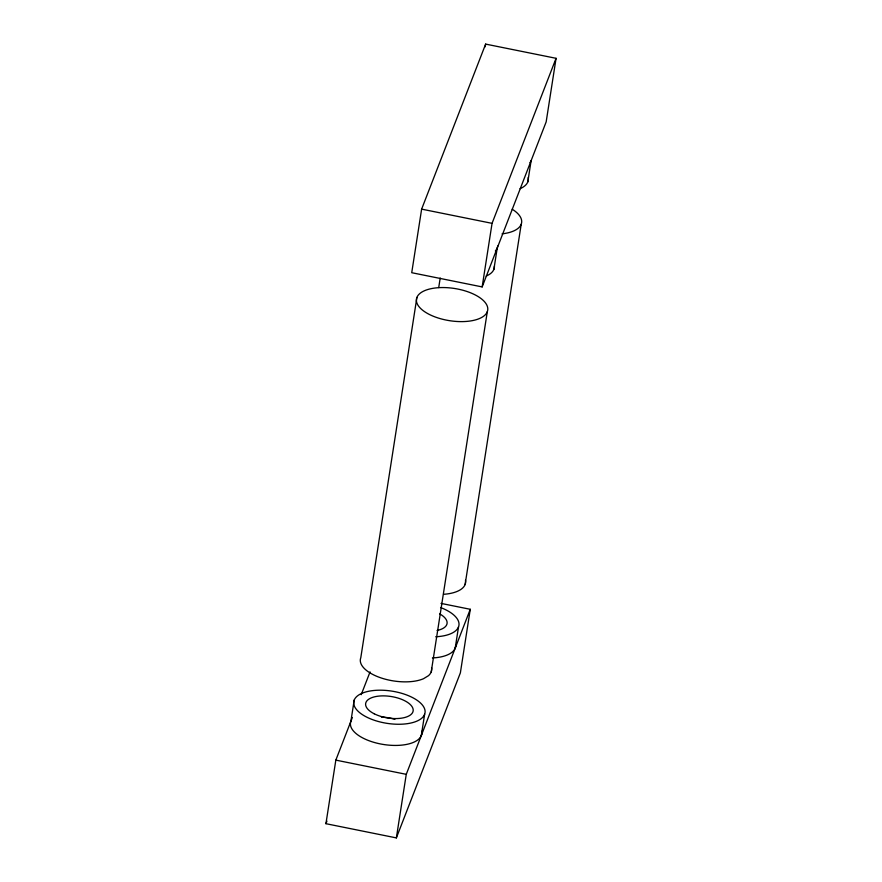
<?xml version="1.0" encoding="UTF-8"?>
<svg xmlns="http://www.w3.org/2000/svg" width="882" height="882" viewBox="0 0 882 882"><rect width="100%" height="100%" fill="white"/><g stroke="black" fill="none" stroke-linecap="round" stroke-linejoin="round"><path stroke-width="1.32" d="M441.033 603.398L470.271 609.297L460.371 672.867L396.36 837.9L325.932 823.689L335.833 760.119L352.359 717.507M421.629 209.133L411.729 272.703L482.156 286.915L546.167 121.881L556.068 58.311L485.64 44.1L421.629 209.133L492.057 223.344L556.068 58.311M354.189 700.11L350.893 721.3A36.063 16.295 8.9 0 0 384.75 744.673A36.063 16.295 8.9 0 0 421.662 731.266M416.888 297.466L360.793 657.729A36.063 16.295 8.9 0 0 381.09 677.938A36.063 16.295 8.9 0 0 423.492 678.721L428.454 675.7A36.063 16.295 8.9 0 0 431.563 667.696M438.718 287.554L440.206 278.028M485.221 46.801L485.64 44.1M396.36 837.9L406.26 774.33L470.271 609.297M482.156 286.915L492.057 223.344M421.309 735.511L424.617 714.321A36.063 16.295 8.9 0 0 376.989 690.264A36.063 16.295 8.9 0 0 366.603 717.066A36.063 16.295 8.9 0 0 424.617 714.321M431.21 671.941L487.305 311.677A36.063 16.295 8.9 0 0 439.688 287.62A36.063 16.295 8.9 0 0 429.291 314.422A36.063 16.295 8.9 0 0 487.305 311.677M493.909 269.297L497.205 248.107M455.211 648.105L458.519 626.915M465.112 584.534L521.207 224.271M527.811 181.89L531.107 160.7A36.063 16.295 8.9 0 1 530.027 162.652M361.212 694.696L370.054 671.897M325.932 823.689L326.935 821.131M335.833 760.119L406.26 774.33M497.691 246.023A36.063 16.295 8.9 0 1 495.353 250.995M528.164 177.646A36.063 16.295 8.9 0 1 520.093 188.671M494.405 266.132A36.063 16.295 8.9 0 1 486.191 276.077M381.432 717.077A24.035 10.86 8.9 0 1 394.904 719.304M440.592 607.544A36.063 16.295 8.9 0 1 458.927 625.437A36.063 16.295 8.9 0 1 435.708 636.76M455.707 644.94A36.063 16.295 8.9 0 1 432.412 657.95M439.666 613.861A24.035 10.86 8.9 0 1 437.075 630.454M512.199 209.221A36.063 16.295 8.9 0 1 502.078 233.829M465.464 580.279A36.063 16.295 8.9 0 1 443.547 594.303M374.2 713.781A24.035 10.86 8.9 0 0 412.875 711.95A24.035 10.86 8.9 0 0 381.123 695.92A24.035 10.86 8.9 0 0 374.2 713.781"/></g></svg>
